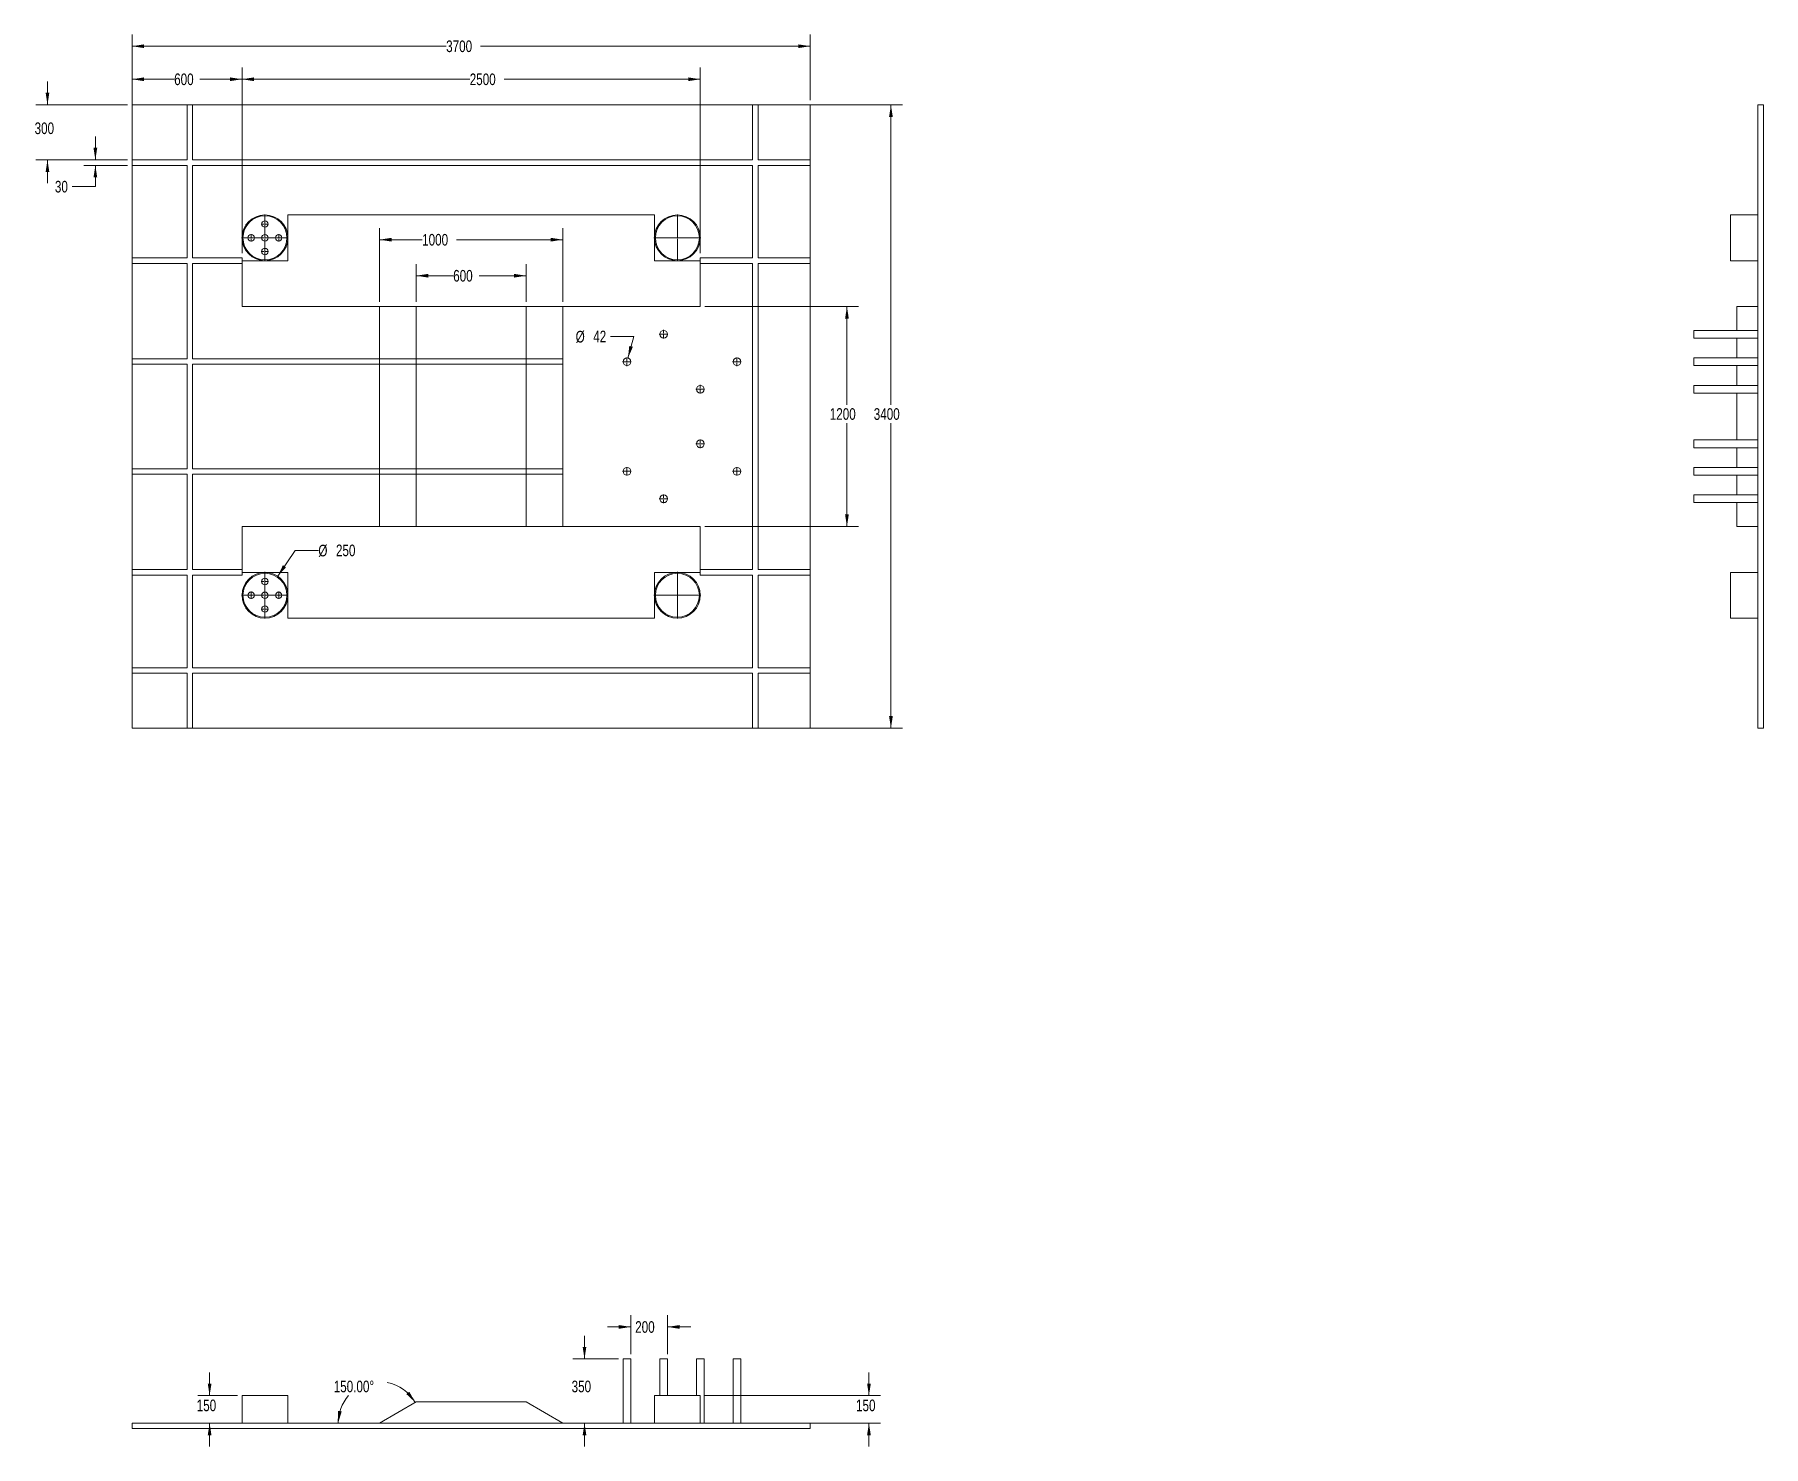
# Model space of a CAD drawing. Header units: millimetres. Extents: x 63 to 535, y 133 to 518.
import ezdxf

# ---------------------------------------------------------------- set-up
doc = ezdxf.new("R2010")
doc.units = ezdxf.units.MM
doc.styles.add('SLDTEXTSTYLE0', font='TXT', dxfattribs={"width": 0.75})
doc.dimstyles.new('SLDDIMSTYLE0', dxfattribs={"dimtxt": 3.175, "dimasz": 3.302, "dimexe": 0, "dimexo": 0.0625, "dimgap": 0.79375, "dimtad": 0, "dimtih": 1, "dimtoh": 1, "dimlfac": 20, "dimrnd": 1e-09, "dimzin": 12, "dimdsep": 46, "dimtxsty": 'SLDTEXTSTYLE0', "dimsah": 1, "dimcen": 0.09, "dimadec": 0, "dimazin": 3, "dimtfac": 1, "dimtofl": 0, "dimtmove": 0, "dimatfit": 3, "dimfxl": 1, "dimfrac": 2, "dimtolj": 1, "dimtzin": 12, "dimarcsym": 0})
doc.dimstyles.new('SLDDIMSTYLE1', dxfattribs={"dimtxt": 3.175, "dimasz": 3.302, "dimexe": 0, "dimexo": 0.0625, "dimgap": 0.79375, "dimtad": 0, "dimtih": 1, "dimtoh": 1, "dimlfac": 20, "dimrnd": 1e-09, "dimzin": 12, "dimdsep": 46, "dimtxsty": 'SLDTEXTSTYLE0', "dimsah": 1, "dimcen": 0, "dimadec": 0, "dimazin": 3, "dimtfac": 1, "dimtofl": 0, "dimtmove": 0, "dimatfit": 3, "dimfxl": 1, "dimfrac": 2, "dimtolj": 1, "dimtzin": 12, "dimarcsym": 0})
doc.dimstyles.new('SLDDIMSTYLE2', dxfattribs={"dimtxt": 3.175, "dimasz": 3.302, "dimexe": 0, "dimexo": 0.0625, "dimgap": 0.79375, "dimtad": 0, "dimtih": 1, "dimtoh": 1, "dimlfac": 20, "dimrnd": 1e-09, "dimzin": 12, "dimdsep": 46, "dimtxsty": 'SLDTEXTSTYLE0', "dimsah": 1, "dimcen": 0.09, "dimadec": 0, "dimazin": 3, "dimtfac": 1, "dimtmove": 0, "dimatfit": 0, "dimfxl": 1, "dimfrac": 2, "dimtolj": 1, "dimtzin": 12, "dimarcsym": 0})
doc.dimstyles.new('SLDDIMSTYLE3', dxfattribs={"dimtxt": 3.175, "dimasz": 3.302, "dimexe": 0, "dimexo": 0.0625, "dimgap": 0.79375, "dimtad": 0, "dimtih": 1, "dimtoh": 1, "dimdec": 4, "dimlfac": 20, "dimzin": 4, "dimdsep": 46, "dimtxsty": 'SLDTEXTSTYLE0', "dimsah": 1, "dimcen": 0.09, "dimazin": 1, "dimtfac": 1, "dimtofl": 0, "dimtmove": 0, "dimatfit": 3, "dimfxl": 1, "dimfrac": 2, "dimtolj": 1, "dimtzin": 12, "dimarcsym": 0})

# ---------------------------------------------------------------- blocks, each defined once
blk = doc.blocks.new('_D')
at = {"color": 7, "linetype": 'Continuous', "lineweight": 0}
for p, q in [((90.08, 500.03), (90.08, 517.94)), ((90.08, 514.76), (175.76, 514.76)), ((275.08, 514.76), (185.14, 514.76)), ((275.08, 500.03), (275.08, 517.94))]:
    blk.add_line(p, q, dxfattribs=at)
for points in [[(90.08, 514.76), (93.38, 514.26), (93.38, 515.27)], [(275.08, 514.76), (271.78, 515.27), (271.78, 514.26)]]:
    blk.add_solid(points, dxfattribs=at)
at = {"color": 7, "linetype": 'Continuous', "lineweight": 0, "insert": (175.76, 516.34), "char_height": 3.175, "attachment_point": 1, "style": 'SLDTEXTSTYLE0'}
blk.add_mtext('3700', dxfattribs=at)
blk = doc.blocks.new('_D_1')
at = {"color": 7, "linetype": 'Continuous', "lineweight": 0}
for p, q in [((262.1, 498.76), (300.25, 498.76)), ((297.08, 498.76), (297.08, 416.99)), ((297.08, 328.76), (297.08, 411.95)), ((262.1, 328.76), (300.25, 328.76))]:
    blk.add_line(p, q, dxfattribs=at)
for points in [[(297.08, 498.76), (296.57, 495.46), (297.59, 495.46)], [(297.08, 328.76), (297.59, 332.07), (296.57, 332.07)]]:
    blk.add_solid(points, dxfattribs=at)
at = {"color": 7, "linetype": 'Continuous', "lineweight": 0, "insert": (292.39, 416.04), "char_height": 3.175, "attachment_point": 1, "style": 'SLDTEXTSTYLE0'}
blk.add_mtext('3400', dxfattribs=at)
blk = doc.blocks.new('_D_2')
at = {"color": 7, "linetype": 'Continuous', "lineweight": 0}
for p, q in [((246.35, 443.76), (288.25, 443.76)), ((285.08, 443.76), (285.08, 416.99)), ((285.08, 383.76), (285.08, 411.95)), ((246.35, 383.76), (288.25, 383.76))]:
    blk.add_line(p, q, dxfattribs=at)
for points in [[(285.08, 443.76), (284.57, 440.46), (285.59, 440.46)], [(285.08, 383.76), (285.59, 387.07), (284.57, 387.07)]]:
    blk.add_solid(points, dxfattribs=at)
at = {"color": 7, "linetype": 'Continuous', "lineweight": 0, "insert": (280.39, 416.04), "char_height": 3.175, "attachment_point": 1, "style": 'SLDTEXTSTYLE0'}
blk.add_mtext('1200', dxfattribs=at)
blk = doc.blocks.new('_D_3')
at = {"color": 7, "linetype": 'Continuous', "lineweight": 0}
for p, q in [((90.08, 458.28), (90.08, 508.93)), ((90.08, 505.75), (101.57, 505.75)), ((120.08, 505.75), (108.61, 505.75)), ((120.08, 458.28), (120.08, 508.93))]:
    blk.add_line(p, q, dxfattribs=at)
for points in [[(90.08, 505.75), (93.38, 505.25), (93.38, 506.26)], [(120.08, 505.75), (116.78, 506.26), (116.78, 505.25)]]:
    blk.add_solid(points, dxfattribs=at)
at = {"color": 7, "linetype": 'Continuous', "lineweight": 0, "insert": (101.57, 507.33), "char_height": 3.175, "attachment_point": 1, "style": 'SLDTEXTSTYLE0'}
blk.add_mtext('600', dxfattribs=at)
blk = doc.blocks.new('_D_4')
at = {"color": 7, "linetype": 'Continuous', "lineweight": 0}
for p, q in [((157.58, 445.03), (157.58, 465.17)), ((207.58, 445.03), (207.58, 465.17)), ((157.58, 462), (169.21, 462)), ((207.58, 462), (178.59, 462))]:
    blk.add_line(p, q, dxfattribs=at)
for points in [[(157.58, 462), (160.88, 461.49), (160.88, 462.5)], [(207.58, 462), (204.28, 462.5), (204.28, 461.49)]]:
    blk.add_solid(points, dxfattribs=at)
at = {"color": 7, "linetype": 'Continuous', "lineweight": 0, "insert": (169.21, 463.57), "char_height": 3.175, "attachment_point": 1, "style": 'SLDTEXTSTYLE0'}
blk.add_mtext('1000', dxfattribs=at)
blk = doc.blocks.new('_D_5')
at = {"color": 7, "linetype": 'Continuous', "lineweight": 0}
for p, q in [((167.58, 445.03), (167.58, 455.34)), ((197.58, 445.03), (197.58, 455.34)), ((167.58, 452.17), (177.68, 452.17)), ((197.58, 452.17), (184.72, 452.17))]:
    blk.add_line(p, q, dxfattribs=at)
for points in [[(167.58, 452.17), (170.88, 451.66), (170.88, 452.67)], [(197.58, 452.17), (194.28, 452.67), (194.28, 451.66)]]:
    blk.add_solid(points, dxfattribs=at)
at = {"color": 7, "linetype": 'Continuous', "lineweight": 0, "insert": (177.68, 453.74), "char_height": 3.175, "attachment_point": 1, "style": 'SLDTEXTSTYLE0'}
blk.add_mtext('600', dxfattribs=at)
blk = doc.blocks.new('_D_6')
at = {"color": 7, "linetype": 'Continuous', "lineweight": 0}
for p, q in [((120.08, 458.28), (120.08, 508.93)), ((120.08, 505.75), (182.19, 505.75)), ((245.08, 505.75), (191.58, 505.75)), ((245.08, 458.28), (245.08, 508.93))]:
    blk.add_line(p, q, dxfattribs=at)
for points in [[(120.08, 505.75), (123.38, 505.25), (123.38, 506.26)], [(245.08, 505.75), (241.78, 506.26), (241.78, 505.25)]]:
    blk.add_solid(points, dxfattribs=at)
at = {"color": 7, "linetype": 'Continuous', "lineweight": 0, "insert": (182.19, 507.33), "char_height": 3.175, "attachment_point": 1, "style": 'SLDTEXTSTYLE0'}
blk.add_mtext('2500', dxfattribs=at)
blk = doc.blocks.new('_D_7')
at = {"color": 7, "linetype": 'Continuous', "lineweight": 0}
for p, q in [((129.82, 370.2), (134.56, 377.25)), ((134.56, 377.25), (140.91, 377.25))]:
    blk.add_line(p, q, dxfattribs=at)
blk.add_solid([(129.82, 370.2), (132.08, 372.65), (131.24, 373.22)], dxfattribs=at)
at = {"color": 7, "linetype": 'Continuous', "lineweight": 0, "char_height": 3.175, "attachment_point": 1, "style": 'SLDTEXTSTYLE0'}
for s, insert in [('%%c', (140.91, 378.79)), ('250', (145.7, 378.84))]:
    blk.add_mtext(s, dxfattribs=dict(at, insert=insert))
blk = doc.blocks.new('_D_8')
at = {"color": 7, "linetype": 'Continuous', "lineweight": 0}
for p, q in [((80.08, 483.76), (80.08, 490.11)), ((88.81, 483.76), (76.9, 483.76)), ((88.81, 482.26), (76.9, 482.26)), ((80.08, 476.48), (80.08, 482.26)), ((73.73, 476.48), (80.08, 476.48))]:
    blk.add_line(p, q, dxfattribs=at)
for points in [[(80.08, 483.76), (80.59, 487.07), (79.57, 487.07)], [(80.08, 482.26), (79.57, 478.96), (80.59, 478.96)]]:
    blk.add_solid(points, dxfattribs=at)
at = {"color": 7, "linetype": 'Continuous', "lineweight": 0, "insert": (69.04, 478.05), "char_height": 3.175, "attachment_point": 1, "style": 'SLDTEXTSTYLE0'}
blk.add_mtext('30', dxfattribs=at)
blk = doc.blocks.new('_D_9')
at = {"color": 7, "linetype": 'Continuous', "lineweight": 0}
for p, q in [((226.92, 435.59), (220.57, 435.59)), ((225.35, 429.72), (226.92, 435.59))]:
    blk.add_line(p, q, dxfattribs=at)
blk.add_solid([(225.35, 429.72), (226.7, 432.78), (225.71, 433.04)], dxfattribs=at)
at = {"color": 7, "linetype": 'Continuous', "lineweight": 0, "char_height": 3.175, "attachment_point": 1, "style": 'SLDTEXTSTYLE0'}
for s, insert in [('%%c', (211.09, 437.13)), ('42', (215.88, 437.17))]:
    blk.add_mtext(s, dxfattribs=dict(at, insert=insert))
blk = doc.blocks.new('_D_10')
at = {"color": 7, "linetype": 'Continuous', "lineweight": 0}
for p, q in [((67.02, 498.76), (67.02, 505.11)), ((88.81, 498.76), (63.84, 498.76)), ((88.81, 483.76), (63.84, 483.76)), ((67.02, 483.76), (67.02, 477.41))]:
    blk.add_line(p, q, dxfattribs=at)
for points in [[(67.02, 498.76), (67.52, 502.07), (66.51, 502.07)], [(67.02, 483.76), (66.51, 480.46), (67.52, 480.46)]]:
    blk.add_solid(points, dxfattribs=at)
at = {"color": 7, "linetype": 'Continuous', "lineweight": 0, "insert": (63.5, 493.98), "char_height": 3.175, "attachment_point": 1, "style": 'SLDTEXTSTYLE0'}
blk.add_mtext('300', dxfattribs=at)
blk = doc.blocks.new('SW_CENTERMARKSYMBOL_0')
at = {"color": 0, "linetype": 'Continuous', "lineweight": 0}
for p, q in [((0, 0.254), (0, 6.377)), ((-0.254, 0), (-6.377, 0)), ((0, 0), (-0.127, 0)), ((0, 0), (0, 0.127)), ((0, 0), (0, -0.127)), ((0, 0), (0.127, 0)), ((0.254, 0), (6.377, 0)), ((0, -0.254), (0, -6.377))]:
    blk.add_line(p, q, dxfattribs=at)
blk = doc.blocks.new('SW_CENTERMARKSYMBOL_1')
at = {"color": 0, "linetype": 'Continuous', "lineweight": 0}
for p, q in [((-0.254, 0), (-1.002, 0)), ((0, 0), (-0.127, 0)), ((0, 0.254), (0, 1.002)), ((0, 0), (0, 0.127)), ((0, 0), (0, -0.127)), ((0, 0), (0.127, 0)), ((0.254, 0), (1.002, 0)), ((0, -0.254), (0, -1.002))]:
    blk.add_line(p, q, dxfattribs=at)
blk = doc.blocks.new('SW_CENTERMARKSYMBOL_2')
at = {"color": 0, "linetype": 'Continuous', "lineweight": 0}
for p, q in [((-0.254, 0), (-1.002, 0)), ((0, 0), (-0.127, 0)), ((0, 0.254), (0, 1.002)), ((0, 0), (0, 0.127)), ((0, 0), (0, -0.127)), ((0, 0), (0.127, 0)), ((0.254, 0), (1.002, 0)), ((0, -0.254), (0, -1.002))]:
    blk.add_line(p, q, dxfattribs=at)
blk = doc.blocks.new('SW_CENTERMARKSYMBOL_3')
at = {"color": 0, "linetype": 'Continuous', "lineweight": 0}
for p, q in [((-0.254, 0), (-1.002, 0)), ((0, 0), (-0.127, 0)), ((0, 0.254), (0, 1.002)), ((0, 0), (0, 0.127)), ((0, 0), (0, -0.127)), ((0, 0), (0.127, 0)), ((0.254, 0), (1.002, 0)), ((0, -0.254), (0, -1.002))]:
    blk.add_line(p, q, dxfattribs=at)
blk = doc.blocks.new('SW_CENTERMARKSYMBOL_4')
at = {"color": 0, "linetype": 'Continuous', "lineweight": 0}
for p, q in [((-0.254, 0), (-1.002, 0)), ((0, 0), (-0.127, 0)), ((0, 0.254), (0, 1.002)), ((0, 0), (0, 0.127)), ((0, 0), (0, -0.127)), ((0, 0), (0.127, 0)), ((0.254, 0), (1.002, 0)), ((0, -0.254), (0, -1.002))]:
    blk.add_line(p, q, dxfattribs=at)
blk = doc.blocks.new('SW_CENTERMARKSYMBOL_5')
at = {"color": 0, "linetype": 'Continuous', "lineweight": 0}
for p, q in [((0, 0.254), (0, 6.377)), ((-0.254, 0), (-6.377, 0)), ((0, 0), (-0.127, 0)), ((0, 0), (0, 0.127)), ((0, 0), (0, -0.127)), ((0, 0), (0.127, 0)), ((0.254, 0), (6.377, 0)), ((0, -0.254), (0, -6.377))]:
    blk.add_line(p, q, dxfattribs=at)
blk = doc.blocks.new('SW_CENTERMARKSYMBOL_6')
at = {"color": 0, "linetype": 'Continuous', "lineweight": 0}
for p, q in [((-0.254, 0), (-1.002, 0)), ((0, 0), (-0.127, 0)), ((0, 0.254), (0, 1.002)), ((0, 0), (0, 0.127)), ((0, 0), (0, -0.127)), ((0, 0), (0.127, 0)), ((0.254, 0), (1.002, 0)), ((0, -0.254), (0, -1.002))]:
    blk.add_line(p, q, dxfattribs=at)
blk = doc.blocks.new('SW_CENTERMARKSYMBOL_7')
at = {"color": 0, "linetype": 'Continuous', "lineweight": 0}
for p, q in [((-0.254, 0), (-1.002, 0)), ((0, 0), (-0.127, 0)), ((0, 0.254), (0, 1.002)), ((0, 0), (0, 0.127)), ((0, 0), (0, -0.127)), ((0, 0), (0.127, 0)), ((0.254, 0), (1.002, 0)), ((0, -0.254), (0, -1.002))]:
    blk.add_line(p, q, dxfattribs=at)
blk = doc.blocks.new('SW_CENTERMARKSYMBOL_8')
at = {"color": 0, "linetype": 'Continuous', "lineweight": 0}
for p, q in [((-0.254, 0), (-1.002, 0)), ((0, 0), (-0.127, 0)), ((0, 0.254), (0, 1.002)), ((0, 0), (0, 0.127)), ((0, 0), (0, -0.127)), ((0, 0), (0.127, 0)), ((0.254, 0), (1.002, 0)), ((0, -0.254), (0, -1.002))]:
    blk.add_line(p, q, dxfattribs=at)
blk = doc.blocks.new('SW_CENTERMARKSYMBOL_9')
at = {"color": 0, "linetype": 'Continuous', "lineweight": 0}
for p, q in [((-0.254, 0), (-1.002, 0)), ((0, 0), (-0.127, 0)), ((0, 0.254), (0, 1.002)), ((0, 0), (0, 0.127)), ((0, 0), (0, -0.127)), ((0, 0), (0.127, 0)), ((0.254, 0), (1.002, 0)), ((0, -0.254), (0, -1.002))]:
    blk.add_line(p, q, dxfattribs=at)
blk = doc.blocks.new('SW_CENTERMARKSYMBOL_10')
at = {"color": 0, "linetype": 'Continuous', "lineweight": 0}
for p, q in [((0, 0.254), (0, 6.377)), ((-0.254, 0), (-6.377, 0)), ((0, 0), (-0.127, 0)), ((0, 0), (0, 0.127)), ((0, 0), (0, -0.127)), ((0, 0), (0.127, 0)), ((0.254, 0), (6.377, 0)), ((0, -0.254), (0, -6.377))]:
    blk.add_line(p, q, dxfattribs=at)
blk = doc.blocks.new('SW_CENTERMARKSYMBOL_11')
at = {"color": 0, "linetype": 'Continuous', "lineweight": 0}
for p, q in [((0, 0.254), (0, 6.377)), ((-0.254, 0), (-6.377, 0)), ((0, 0), (-0.127, 0)), ((0, 0), (0, 0.127)), ((0, 0), (0, -0.127)), ((0, 0), (0.127, 0)), ((0.254, 0), (6.377, 0)), ((0, -0.254), (0, -6.377))]:
    blk.add_line(p, q, dxfattribs=at)
blk = doc.blocks.new('SW_CENTERMARKSYMBOL_12')
at = {"color": 0, "linetype": 'Continuous', "lineweight": 0}
for p, q in [((-0.254, 0), (-1.177, 0)), ((0, 0), (-0.127, 0)), ((0, 0.254), (0, 1.177)), ((0, 0), (0, 0.127)), ((0, 0), (0, -0.127)), ((0, 0), (0.127, 0)), ((0.254, 0), (1.177, 0)), ((0, -0.254), (0, -1.177))]:
    blk.add_line(p, q, dxfattribs=at)
blk = doc.blocks.new('SW_CENTERMARKSYMBOL_13')
at = {"color": 0, "linetype": 'Continuous', "lineweight": 0}
for p, q in [((-0.254, 0), (-1.177, 0)), ((0, 0), (-0.127, 0)), ((0, 0.254), (0, 1.177)), ((0, 0), (0, 0.127)), ((0, 0), (0, -0.127)), ((0, 0), (0.127, 0)), ((0.254, 0), (1.177, 0)), ((0, -0.254), (0, -1.177))]:
    blk.add_line(p, q, dxfattribs=at)
blk = doc.blocks.new('SW_CENTERMARKSYMBOL_14')
at = {"color": 0, "linetype": 'Continuous', "lineweight": 0}
for p, q in [((-0.254, 0), (-1.177, 0)), ((0, 0), (-0.127, 0)), ((0, 0.254), (0, 1.177)), ((0, 0), (0, 0.127)), ((0, 0), (0, -0.127)), ((0, 0), (0.127, 0)), ((0.254, 0), (1.177, 0)), ((0, -0.254), (0, -1.177))]:
    blk.add_line(p, q, dxfattribs=at)
blk = doc.blocks.new('SW_CENTERMARKSYMBOL_15')
at = {"color": 0, "linetype": 'Continuous', "lineweight": 0}
for p, q in [((-0.254, 0), (-1.177, 0)), ((0, 0), (-0.127, 0)), ((0, 0.254), (0, 1.177)), ((0, 0), (0, 0.127)), ((0, 0), (0, -0.127)), ((0, 0), (0.127, 0)), ((0.254, 0), (1.177, 0)), ((0, -0.254), (0, -1.177))]:
    blk.add_line(p, q, dxfattribs=at)
blk = doc.blocks.new('SW_CENTERMARKSYMBOL_16')
at = {"color": 0, "linetype": 'Continuous', "lineweight": 0}
for p, q in [((-0.254, 0), (-1.177, 0)), ((0, 0), (-0.127, 0)), ((0, 0.254), (0, 1.177)), ((0, 0), (0, 0.127)), ((0, 0), (0, -0.127)), ((0, 0), (0.127, 0)), ((0.254, 0), (1.177, 0)), ((0, -0.254), (0, -1.177))]:
    blk.add_line(p, q, dxfattribs=at)
blk = doc.blocks.new('SW_CENTERMARKSYMBOL_17')
at = {"color": 0, "linetype": 'Continuous', "lineweight": 0}
for p, q in [((-0.254, 0), (-1.177, 0)), ((0, 0), (-0.127, 0)), ((0, 0.254), (0, 1.177)), ((0, 0), (0, 0.127)), ((0, 0), (0, -0.127)), ((0, 0), (0.127, 0)), ((0.254, 0), (1.177, 0)), ((0, -0.254), (0, -1.177))]:
    blk.add_line(p, q, dxfattribs=at)
blk = doc.blocks.new('SW_CENTERMARKSYMBOL_18')
at = {"color": 0, "linetype": 'Continuous', "lineweight": 0}
for p, q in [((-0.254, 0), (-1.177, 0)), ((0, 0), (-0.127, 0)), ((0, 0.254), (0, 1.177)), ((0, 0), (0, 0.127)), ((0, 0), (0, -0.127)), ((0, 0), (0.127, 0)), ((0.254, 0), (1.177, 0)), ((0, -0.254), (0, -1.177))]:
    blk.add_line(p, q, dxfattribs=at)
blk = doc.blocks.new('SW_CENTERMARKSYMBOL_19')
at = {"color": 0, "linetype": 'Continuous', "lineweight": 0}
for p, q in [((-0.254, 0), (-1.177, 0)), ((0, 0), (-0.127, 0)), ((0, 0.254), (0, 1.177)), ((0, 0), (0, 0.127)), ((0, 0), (0, -0.127)), ((0, 0), (0.127, 0)), ((0.254, 0), (1.177, 0)), ((0, -0.254), (0, -1.177))]:
    blk.add_line(p, q, dxfattribs=at)
blk = doc.blocks.new('_D_11')
at = {"color": 7, "linetype": 'Continuous', "lineweight": 0}
for p, q in [((111.24, 146.72), (111.24, 153.07)), ((118.81, 146.72), (108.07, 146.72)), ((111.24, 139.22), (111.24, 132.87))]:
    blk.add_line(p, q, dxfattribs=at)
for points in [[(111.24, 146.72), (111.75, 150.02), (110.73, 150.02)], [(111.24, 139.22), (110.73, 135.92), (111.75, 135.92)]]:
    blk.add_solid(points, dxfattribs=at)
at = {"color": 7, "linetype": 'Continuous', "lineweight": 0, "insert": (107.72, 145.64), "char_height": 3.175, "attachment_point": 1, "style": 'SLDTEXTSTYLE0'}
blk.add_mtext('150', dxfattribs=at)
blk = doc.blocks.new('_D_12')
at = {"color": 7, "linetype": 'Continuous', "lineweight": 0}
for p, q in [((213.5, 156.72), (213.5, 163.07)), ((222.76, 156.72), (210.32, 156.72)), ((213.5, 139.22), (213.5, 132.87))]:
    blk.add_line(p, q, dxfattribs=at)
for points in [[(213.5, 156.72), (214, 160.02), (212.99, 160.02)], [(213.5, 139.22), (212.99, 135.92), (214, 135.92)]]:
    blk.add_solid(points, dxfattribs=at)
at = {"color": 7, "linetype": 'Continuous', "lineweight": 0, "insert": (209.98, 150.81), "char_height": 3.175, "attachment_point": 1, "style": 'SLDTEXTSTYLE0'}
blk.add_mtext('350', dxfattribs=at)
blk = doc.blocks.new('_D_13')
at = {"color": 7, "linetype": 'Continuous', "lineweight": 0}
for p, q in [((291.08, 146.72), (291.08, 153.07)), ((246.35, 146.72), (294.25, 146.72)), ((260.6, 139.22), (294.25, 139.22)), ((291.08, 139.22), (291.08, 132.87))]:
    blk.add_line(p, q, dxfattribs=at)
for points in [[(291.08, 146.72), (291.59, 150.02), (290.57, 150.02)], [(291.08, 139.22), (290.57, 135.92), (291.59, 135.92)]]:
    blk.add_solid(points, dxfattribs=at)
at = {"color": 7, "linetype": 'Continuous', "lineweight": 0, "insert": (287.56, 145.64), "char_height": 3.175, "attachment_point": 1, "style": 'SLDTEXTSTYLE0'}
blk.add_mtext('150', dxfattribs=at)
blk = doc.blocks.new('_D_14')
at = {"color": 7, "linetype": 'Continuous', "lineweight": 0}
for p, q in [((226.13, 165.46), (219.78, 165.46)), ((226.13, 157.99), (226.13, 168.63)), ((236.13, 157.99), (236.13, 168.63)), ((236.13, 165.46), (242.48, 165.46))]:
    blk.add_line(p, q, dxfattribs=at)
for points in [[(226.13, 165.46), (222.83, 165.97), (222.83, 164.95)], [(236.13, 165.46), (239.43, 164.95), (239.43, 165.97)]]:
    blk.add_solid(points, dxfattribs=at)
at = {"color": 7, "linetype": 'Continuous', "lineweight": 0, "insert": (227.32, 167.03), "char_height": 3.175, "attachment_point": 1, "style": 'SLDTEXTSTYLE0'}
blk.add_mtext('200', dxfattribs=at)
blk = doc.blocks.new('_D_15')
at = {"color": 7, "linetype": 'Continuous', "lineweight": 0}
for start, end in [(138.3632, 180), (30, 79.2306)]:
    blk.add_arc((157.58, 139.22), 11.28, start, end, dxfattribs=at)
for points in [[(167.35, 144.86), (165.71, 147.77), (164.91, 147.14)], [(146.3, 139.22), (147.27, 142.42), (146.26, 142.56)]]:
    blk.add_solid(points, dxfattribs=at)
at = {"color": 7, "linetype": 'Continuous', "lineweight": 0, "insert": (145.09, 150.81), "char_height": 3.175, "attachment_point": 1, "style": 'SLDTEXTSTYLE0'}
blk.add_mtext('150.00°', dxfattribs=at)

msp = doc.modelspace()

# ---------------------------------------------------------------- linework, layer by layer
at = {"color": 7, "linetype": 'Continuous', "lineweight": 15}
for p, q in [((90.0779425, 498.7638603), (90.0779425, 483.7638603)), ((105.0779425, 498.7638603), (90.0779425, 498.7638603)), ((105.0779425, 498.7638603), (105.0779425, 483.7638603)), ((105.0779425, 498.7638603), (106.5779425, 498.7638603)), ((106.5779425, 498.7638603), (106.5779425, 483.7638603)), ((106.5779425, 498.7638603), (259.3279425, 498.7638603)), ((259.3279425, 498.7638603), (260.8279425, 498.7638603)), ((259.3279425, 498.7638603), (259.3279425, 483.7638603)), ((260.8279425, 498.7638603), (260.8279425, 483.7638603)), ((260.8279425, 498.7638603), (275.0779425, 498.7638603)), ((275.0779425, 498.7638603), (275.0779425, 483.7638603)), ((533.551192, 498.7638603), (533.561192, 498.7638603)), ((533.551192, 498.7638603), (533.551192, 483.7638603)), ((533.561192, 498.7638603), (533.561192, 483.7638603)), ((533.561192, 498.7638603), (535.061192, 498.7638603)), ((535.061192, 498.7638603), (535.061192, 328.7638603)), ((90.0779425, 482.2638603), (90.0779425, 483.7638603)), ((90.0779425, 483.7638603), (105.0779425, 483.7638603)), ((90.0779425, 482.2638603), (105.0779425, 482.2638603)), ((90.0779425, 482.2638603), (90.0779425, 457.0138603)), ((105.0779425, 482.2638603), (105.0779425, 457.0138603)), ((106.5779425, 483.7638603), (259.3279425, 483.7638603)), ((106.5779425, 482.2638603), (259.3279425, 482.2638603)), ((106.5779425, 482.2638603), (106.5779425, 457.0138603)), ((259.3279425, 482.2638603), (259.3279425, 457.0138603)), ((260.8279425, 483.7638603), (275.0779425, 483.7638603)), ((260.8279425, 482.2638603), (275.0779425, 482.2638603)), ((260.8279425, 482.2638603), (260.8279425, 457.0138603)), ((275.0779425, 483.7638603), (275.0779425, 482.2638603)), ((275.0779425, 482.2638603), (275.0779425, 457.0138603)), ((533.551192, 483.7638603), (533.561192, 483.7638603)), ((533.551192, 483.7638603), (533.551192, 482.2638603)), ((533.551192, 482.2638603), (533.561192, 482.2638603)), ((533.551192, 482.2638603), (533.551192, 457.0138603)), ((533.561192, 482.2638603), (533.561192, 457.0138603)), ((132.5779425, 468.7638603), (232.5779425, 468.7638603)), ((132.5779425, 468.7638603), (132.5779425, 462.5138603)), ((232.5779425, 468.7638603), (232.5779425, 462.5138603)), ((533.551192, 468.7638603), (526.061192, 468.7638603)), ((526.061192, 468.7638603), (526.061192, 456.2638603)), ((132.5779425, 462.5138603), (132.5779425, 456.2638603)), ((232.5779425, 462.5138603), (232.5779425, 456.2638603)), ((90.0779425, 455.5138603), (90.0779425, 457.0138603)), ((105.0779425, 457.0138603), (90.0779425, 457.0138603)), ((105.0779425, 455.5138603), (90.0779425, 455.5138603)), ((90.0779425, 455.5138603), (90.0779425, 429.5138603)), ((105.0779425, 455.5138603), (105.0779425, 429.5138603)), ((120.0779425, 457.0138603), (106.5779425, 457.0138603)), ((120.0779425, 455.5138603), (106.5779425, 455.5138603)), ((106.5779425, 455.5138603), (106.5779425, 429.5138603)), ((120.0779425, 457.0138603), (120.0779425, 455.5138603)), ((120.0779425, 456.2638603), (126.3279425, 456.2638603)), ((120.0779425, 455.5138603), (120.0779425, 443.7638603)), ((126.3279425, 456.2638603), (132.5779425, 456.2638603)), ((238.8279425, 456.2638603), (232.5779425, 456.2638603)), ((245.0779425, 456.2638603), (238.8279425, 456.2638603)), ((245.0779425, 457.0138603), (259.3279425, 457.0138603)), ((245.0779425, 455.5138603), (245.0779425, 457.0138603)), ((245.0779425, 455.5138603), (259.3279425, 455.5138603)), ((245.0779425, 455.5138603), (245.0779425, 443.7638603)), ((259.3279425, 455.5138603), (259.3279425, 372.0138603)), ((260.8279425, 457.0138603), (275.0779425, 457.0138603)), ((260.8279425, 455.5138603), (275.0779425, 455.5138603)), ((260.8279425, 455.5138603), (260.8279425, 372.0138603)), ((275.0779425, 457.0138603), (275.0779425, 455.5138603)), ((275.0779425, 455.5138603), (275.0779425, 372.0138603)), ((526.061192, 456.2638603), (533.551192, 456.2638603)), ((533.551192, 457.0138603), (533.561192, 457.0138603)), ((533.551192, 457.0138603), (533.551192, 455.5138603)), ((533.551192, 455.5138603), (533.561192, 455.5138603)), ((533.551192, 455.5138603), (533.551192, 372.0138603)), ((533.561192, 455.5138603), (533.561192, 372.0138603)), ((120.0779425, 443.7638603), (157.5779425, 443.7638603)), ((157.5779425, 429.5138603), (157.5779425, 443.7638603)), ((167.5779425, 443.7638603), (157.5779425, 443.7638603)), ((167.5779425, 429.5138603), (167.5779425, 443.7638603)), ((197.5779425, 443.7638603), (167.5779425, 443.7638603)), ((207.5779425, 443.7638603), (197.5779425, 443.7638603)), ((197.5779425, 429.5138603), (197.5779425, 443.7638603)), ((207.5779425, 429.5138603), (207.5779425, 443.7638603)), ((207.5779425, 443.7638603), (245.0779425, 443.7638603)), ((527.7876893, 437.2557082), (527.7876893, 443.7638603)), ((533.551192, 443.7638603), (527.7876893, 443.7638603)), ((533.551192, 437.2557082), (516.061192, 437.2557082)), ((516.061192, 437.2557082), (516.061192, 435.1557082)), ((516.061192, 435.1557082), (533.551192, 435.1557082)), ((527.7876893, 429.7557082), (527.7876893, 435.1557082)), ((90.0779425, 428.0138603), (90.0779425, 429.5138603)), ((90.0779425, 429.5138603), (105.0779425, 429.5138603)), ((106.5779425, 429.5138603), (157.585263, 429.5138603)), ((157.585263, 429.5138603), (157.585263, 428.0138603)), ((157.585263, 429.5138603), (167.5754425, 429.5138603)), ((167.5754425, 429.5138603), (167.5754425, 428.0138603)), ((167.5754425, 429.5138603), (167.5779425, 429.5138603)), ((167.5779425, 428.0138603), (167.5779425, 429.5138603)), ((167.5779425, 429.5138603), (197.5779425, 429.5138603)), ((197.5779425, 429.5138603), (197.5779425, 428.0138603)), ((197.5804425, 429.5138603), (197.5779425, 429.5138603)), ((197.5804425, 429.5138603), (197.5804425, 428.0138603)), ((207.570622, 429.5138603), (197.5804425, 429.5138603)), ((207.570622, 428.0138603), (207.570622, 429.5138603)), ((207.570622, 429.5138603), (207.5779425, 429.5138603)), ((207.5779425, 429.5138603), (207.5779425, 428.0138603)), ((533.551192, 429.7557082), (516.061192, 429.7557082)), ((516.061192, 429.7557082), (516.061192, 427.6557082)), ((90.0779425, 428.0138603), (105.0779425, 428.0138603)), ((90.0779425, 428.0138603), (90.0779425, 399.5138603)), ((105.0779425, 428.0138603), (105.0779425, 399.5138603)), ((106.5779425, 428.0138603), (106.5779425, 399.5138603)), ((106.5779425, 428.0138603), (157.585263, 428.0138603)), ((157.5779425, 399.5138603), (157.5779425, 428.0138603)), ((157.585263, 428.0138603), (167.5754425, 428.0138603)), ((167.5754425, 428.0138603), (167.5779425, 428.0138603)), ((167.5779425, 428.0138603), (197.5779425, 428.0138603)), ((167.5779425, 399.5138603), (167.5779425, 428.0138603)), ((197.5804425, 428.0138603), (197.5779425, 428.0138603)), ((197.5779425, 399.5138603), (197.5779425, 428.0138603)), ((207.570622, 428.0138603), (197.5804425, 428.0138603)), ((207.570622, 428.0138603), (207.5779425, 428.0138603)), ((207.5779425, 399.5138603), (207.5779425, 428.0138603)), ((516.061192, 427.6557082), (533.551192, 427.6557082)), ((527.7876893, 422.2557082), (527.7876893, 427.6557082)), ((533.551192, 422.2557082), (516.061192, 422.2557082)), ((516.061192, 422.2557082), (516.061192, 420.1557082)), ((516.061192, 420.1557082), (533.551192, 420.1557082)), ((527.7876893, 407.3720125), (527.7876893, 420.1557082)), ((533.551192, 407.3720125), (516.061192, 407.3720125)), ((516.061192, 405.2720125), (516.061192, 407.3720125)), ((516.061192, 405.2720125), (533.551192, 405.2720125)), ((527.7876893, 399.8720125), (527.7876893, 405.2720125)), ((90.0779425, 398.0138603), (90.0779425, 399.5138603)), ((90.0779425, 399.5138603), (105.0779425, 399.5138603)), ((90.0779425, 398.0138603), (105.0779425, 398.0138603)), ((90.0779425, 398.0138603), (90.0779425, 372.0138603)), ((105.0779425, 398.0138603), (105.0779425, 372.0138603)), ((106.5779425, 399.5138603), (157.585263, 399.5138603)), ((106.5779425, 398.0138603), (106.5779425, 372.0138603)), ((106.5779425, 398.0138603), (157.585263, 398.0138603)), ((157.5779425, 383.7638603), (157.5779425, 398.0138603)), ((157.585263, 399.5138603), (157.585263, 398.0138603)), ((157.585263, 399.5138603), (167.5754425, 399.5138603)), ((157.585263, 398.0138603), (167.5754425, 398.0138603)), ((167.5754425, 399.5138603), (167.5754425, 398.0138603)), ((167.5754425, 399.5138603), (167.5779425, 399.5138603)), ((167.5754425, 398.0138603), (167.5779425, 398.0138603)), ((167.5779425, 398.0138603), (167.5779425, 399.5138603)), ((167.5779425, 399.5138603), (197.5779425, 399.5138603)), ((167.5779425, 398.0138603), (197.5779425, 398.0138603)), ((167.5779425, 383.7638603), (167.5779425, 398.0138603)), ((197.5779425, 399.5138603), (197.5779425, 398.0138603)), ((197.5804425, 399.5138603), (197.5779425, 399.5138603)), ((197.5804425, 398.0138603), (197.5779425, 398.0138603)), ((197.5779425, 383.7638603), (197.5779425, 398.0138603)), ((197.5804425, 399.5138603), (197.5804425, 398.0138603)), ((207.570622, 399.5138603), (197.5804425, 399.5138603)), ((207.570622, 398.0138603), (197.5804425, 398.0138603)), ((207.570622, 398.0138603), (207.570622, 399.5138603)), ((207.570622, 399.5138603), (207.5779425, 399.5138603)), ((207.570622, 398.0138603), (207.5779425, 398.0138603)), ((207.5779425, 399.5138603), (207.5779425, 398.0138603)), ((207.5779425, 383.7638603), (207.5779425, 398.0138603)), ((533.551192, 399.8720125), (516.061192, 399.8720125)), ((516.061192, 397.7720125), (516.061192, 399.8720125)), ((516.061192, 397.7720125), (533.551192, 397.7720125)), ((527.7876893, 392.3720125), (527.7876893, 397.7720125)), ((533.551192, 392.3720125), (516.061192, 392.3720125)), ((516.061192, 390.2720125), (516.061192, 392.3720125)), ((516.061192, 390.2720125), (533.551192, 390.2720125)), ((527.7876893, 383.7638603), (527.7876893, 390.2720125)), ((120.0779425, 372.0138603), (120.0779425, 383.7638603)), ((120.0779425, 383.7638603), (157.5779425, 383.7638603)), ((167.5779425, 383.7638603), (157.5779425, 383.7638603)), ((197.5779425, 383.7638603), (167.5779425, 383.7638603)), ((207.5779425, 383.7638603), (197.5779425, 383.7638603)), ((207.5779425, 383.7638603), (245.0779425, 383.7638603)), ((245.0779425, 372.0138603), (245.0779425, 383.7638603)), ((533.551192, 383.7638603), (527.7876893, 383.7638603)), ((90.0779425, 370.5138603), (90.0779425, 372.0138603)), ((105.0779425, 372.0138603), (90.0779425, 372.0138603)), ((105.0779425, 370.5138603), (90.0779425, 370.5138603)), ((90.0779425, 370.5138603), (90.0779425, 345.2638603)), ((105.0779425, 370.5138603), (105.0779425, 345.2638603)), ((120.0779425, 372.0138603), (106.5779425, 372.0138603)), ((120.0779425, 370.5138603), (106.5779425, 370.5138603)), ((106.5779425, 370.5138603), (106.5779425, 345.2638603)), ((120.0779425, 372.0138603), (120.0779425, 370.5138603)), ((120.0779425, 371.2638603), (126.3279425, 371.2638603)), ((126.3279425, 371.2638603), (132.5779425, 371.2638603)), ((132.5779425, 365.0138603), (132.5779425, 371.2638603)), ((238.8279425, 371.2638603), (232.5779425, 371.2638603)), ((232.5779425, 365.0138603), (232.5779425, 371.2638603)), ((245.0779425, 371.2638603), (238.8279425, 371.2638603)), ((245.0779425, 370.5138603), (245.0779425, 372.0138603)), ((245.0779425, 372.0138603), (259.3279425, 372.0138603)), ((245.0779425, 370.5138603), (259.3279425, 370.5138603)), ((259.3279425, 370.5138603), (259.3279425, 345.2638603)), ((260.8279425, 372.0138603), (275.0779425, 372.0138603)), ((260.8279425, 370.5138603), (275.0779425, 370.5138603)), ((260.8279425, 370.5138603), (260.8279425, 345.2638603)), ((275.0779425, 372.0138603), (275.0779425, 370.5138603)), ((275.0779425, 370.5138603), (275.0779425, 345.2638603)), ((533.551192, 371.2638603), (526.061192, 371.2638603)), ((526.061192, 358.7638603), (526.061192, 371.2638603)), ((533.551192, 372.0138603), (533.551192, 370.5138603)), ((533.551192, 372.0138603), (533.561192, 372.0138603)), ((533.551192, 370.5138603), (533.561192, 370.5138603)), ((533.551192, 370.5138603), (533.551192, 345.2638603)), ((533.561192, 370.5138603), (533.561192, 345.2638603)), ((132.5779425, 358.7638603), (132.5779425, 365.0138603)), ((232.5779425, 358.7638603), (232.5779425, 365.0138603)), ((132.5779425, 358.7638603), (232.5779425, 358.7638603)), ((526.061192, 358.7638603), (533.551192, 358.7638603)), ((90.0779425, 343.7638603), (90.0779425, 345.2638603)), ((90.0779425, 345.2638603), (105.0779425, 345.2638603)), ((106.5779425, 345.2638603), (259.3279425, 345.2638603)), ((260.8279425, 345.2638603), (275.0779425, 345.2638603)), ((275.0779425, 345.2638603), (275.0779425, 343.7638603)), ((533.551192, 345.2638603), (533.561192, 345.2638603)), ((533.551192, 345.2638603), (533.551192, 343.7638603)), ((90.0779425, 343.7638603), (105.0779425, 343.7638603)), ((90.0779425, 343.7638603), (90.0779425, 328.7638603)), ((105.0779425, 343.7638603), (105.0779425, 328.7638603)), ((106.5779425, 343.7638603), (259.3279425, 343.7638603)), ((106.5779425, 343.7638603), (106.5779425, 328.7638603)), ((259.3279425, 343.7638603), (259.3279425, 328.7638603)), ((260.8279425, 343.7638603), (275.0779425, 343.7638603)), ((260.8279425, 343.7638603), (260.8279425, 328.7638603)), ((275.0779425, 343.7638603), (275.0779425, 328.7638603)), ((533.551192, 343.7638603), (533.561192, 343.7638603)), ((533.551192, 343.7638603), (533.551192, 328.7638603)), ((533.561192, 343.7638603), (533.561192, 328.7638603)), ((90.0779425, 328.7638603), (105.0779425, 328.7638603)), ((106.5779425, 328.7638603), (105.0779425, 328.7638603)), ((106.5779425, 328.7638603), (259.3279425, 328.7638603)), ((260.8279425, 328.7638603), (259.3279425, 328.7638603)), ((260.8279425, 328.7638603), (275.0779425, 328.7638603)), ((533.551192, 328.7638603), (533.561192, 328.7638603)), ((533.561192, 328.7638603), (535.061192, 328.7638603)), ((224.0279425, 156.7193486), (224.0279425, 139.2293486)), ((224.0279425, 156.7193486), (225.0779425, 156.7193486)), ((225.0779425, 156.7193486), (226.1279425, 156.7193486)), ((226.1279425, 139.2293486), (226.1279425, 156.7193486)), ((234.0279425, 156.7193486), (234.0279425, 146.7193486)), ((234.0279425, 156.7193486), (235.0779425, 156.7193486)), ((235.0779425, 156.7193486), (236.1279425, 156.7193486)), ((236.1279425, 146.7193486), (236.1279425, 156.7193486)), ((244.0279425, 156.7193486), (244.0279425, 146.7193486)), ((244.0279425, 156.7193486), (245.0779425, 156.7193486)), ((245.0779425, 156.7193486), (246.1279425, 156.7193486)), ((246.1279425, 139.2293486), (246.1279425, 156.7193486)), ((254.0279425, 156.7193486), (254.0279425, 139.2293486)), ((254.0279425, 156.7193486), (255.0779425, 156.7193486)), ((255.0779425, 156.7193486), (256.1279425, 156.7193486)), ((256.1279425, 139.2293486), (256.1279425, 156.7193486)), ((120.0779425, 146.7193486), (120.0779425, 139.2293486)), ((132.5779425, 146.7193486), (120.0779425, 146.7193486)), ((132.5779425, 139.2293486), (132.5779425, 146.7193486)), ((232.5779425, 146.7193486), (232.5779425, 139.2293486)), ((232.5779425, 146.7193486), (245.0779425, 146.7193486)), ((245.0779425, 139.2293486), (245.0779425, 146.7193486)), ((157.585263, 139.2293486), (167.5754425, 144.9971814)), ((167.5779425, 144.9928513), (157.595263, 139.2293486)), ((167.5754425, 144.9971814), (167.5779425, 144.9928513)), ((167.5779425, 144.9978513), (197.5779425, 144.9978513)), ((167.5779425, 144.9978513), (167.5779425, 144.9928513)), ((197.5779425, 144.9928513), (167.5779425, 144.9928513)), ((197.5779425, 144.9978513), (197.5779425, 144.9928513)), ((197.5804425, 144.9971814), (197.5779425, 144.9928513)), ((207.560622, 139.2293486), (197.5779425, 144.9928513)), ((207.570622, 139.2293486), (197.5804425, 144.9971814)), ((90.0779425, 139.2293486), (90.0779425, 139.2243486)), ((90.0779425, 139.2293486), (105.0779425, 139.2293486)), ((90.0779425, 139.2243486), (90.0779425, 137.7193486)), ((90.0779425, 139.2243486), (105.0779425, 139.2243486)), ((90.0779425, 137.7193486), (275.0779425, 137.7193486)), ((105.0779425, 139.2293486), (105.0779425, 139.2243486)), ((106.5779425, 139.2293486), (105.0779425, 139.2293486)), ((106.5779425, 139.2293486), (106.5779425, 139.2193486)), ((106.5779425, 139.2293486), (259.3279425, 139.2293486)), ((106.5779425, 139.2193486), (259.3279425, 139.2193486)), ((259.3279425, 139.2293486), (259.3279425, 139.2193486)), ((260.8279425, 139.2293486), (259.3279425, 139.2293486)), ((260.8279425, 139.2293486), (260.8279425, 139.2193486)), ((260.8279425, 139.2293486), (275.0779425, 139.2293486)), ((260.8279425, 139.2193486), (275.0779425, 139.2193486)), ((275.0779425, 139.2293486), (275.0779425, 139.2193486)), ((275.0779425, 139.2193486), (275.0779425, 137.7193486))]:
    msp.add_line(p, q, dxfattribs=at)
for centre, radius in [((126.3279425, 462.5138603), 6.25), ((126.3279425, 462.5138603), 6), ((126.3279425, 466.2638603), 0.875), ((238.8279425, 462.5138603), 6.25), ((238.8279425, 462.5138603), 6), ((122.5779425, 462.5138603), 0.875), ((126.3279425, 462.5138603), 0.875), ((130.0779425, 462.5138603), 0.875), ((126.3279425, 458.7638603), 0.875), ((235.0779425, 436.2057082), 1.05), ((225.0779425, 428.7057082), 1.05), ((255.0779425, 428.7057082), 1.05), ((245.0779425, 421.2057082), 1.05), ((245.0779425, 406.3220125), 1.05), ((225.0779425, 398.8220125), 1.05), ((255.0779425, 398.8220125), 1.05), ((235.0779425, 391.3220125), 1.05), ((126.3279425, 365.0138603), 6.25), ((126.3279425, 365.0138603), 6), ((126.3279425, 368.7638603), 0.875), ((238.8279425, 365.0138603), 6.25), ((238.8279425, 365.0138603), 6), ((122.5779425, 365.0138603), 0.875), ((126.3279425, 365.0138603), 0.875), ((130.0779425, 365.0138603), 0.875), ((126.3279425, 361.2638603), 0.875)]:
    msp.add_circle(centre, radius, dxfattribs=at)

# ---------------------------------------------------------------- block references
at = {"color": 7, "linetype": 'Continuous', "lineweight": 0}
for name, p in [('SW_CENTERMARKSYMBOL_0', (126.3279425, 462.5138603)), ('SW_CENTERMARKSYMBOL_4', (126.3279425, 466.2638603)), ('SW_CENTERMARKSYMBOL_11', (238.8279425, 462.5138603)), ('SW_CENTERMARKSYMBOL_3', (122.5779425, 462.5138603)), ('SW_CENTERMARKSYMBOL_1', (130.0779425, 462.5138603)), ('SW_CENTERMARKSYMBOL_2', (126.3279425, 458.7638603)), ('SW_CENTERMARKSYMBOL_19', (235.0779425, 436.2057082)), ('SW_CENTERMARKSYMBOL_16', (225.0779425, 428.7057082)), ('SW_CENTERMARKSYMBOL_17', (255.0779425, 428.7057082)), ('SW_CENTERMARKSYMBOL_18', (245.0779425, 421.2057082)), ('SW_CENTERMARKSYMBOL_15', (245.0779425, 406.3220125)), ('SW_CENTERMARKSYMBOL_12', (225.0779425, 398.8220125)), ('SW_CENTERMARKSYMBOL_14', (255.0779425, 398.8220125)), ('SW_CENTERMARKSYMBOL_13', (235.0779425, 391.3220125)), ('SW_CENTERMARKSYMBOL_5', (126.3279425, 365.0138603)), ('SW_CENTERMARKSYMBOL_7', (126.3279425, 368.7638603)), ('SW_CENTERMARKSYMBOL_10', (238.8279425, 365.0138603)), ('SW_CENTERMARKSYMBOL_8', (122.5779425, 365.0138603)), ('SW_CENTERMARKSYMBOL_6', (130.0779425, 365.0138603)), ('SW_CENTERMARKSYMBOL_9', (126.3279425, 361.2638603))]:
    msp.add_blockref(name, p, dxfattribs=at)

# ---------------------------------------------------------------- dimensions: what is measured, and where the dimension line sits
for base, p1, p2, dimstyle, picture, middle in [((275.0779425, 514.7638603), (90.0779425, 498.7638603), (275.0779425, 498.7638603), 'SLDDIMSTYLE0', '_D', (180.4510161, 514.7638603)), ((90.0779425, 505.7542278), (120.0779425, 457.0138603), (90.0779425, 457.0138603), 'SLDDIMSTYLE0', '_D_3', (105.0934601, 505.7542278)), ((245.0779425, 505.7542278), (120.0779425, 457.0138603), (245.0779425, 457.0138603), 'SLDDIMSTYLE0', '_D_6', (186.8845249, 505.7542278)), ((157.5779425, 461.9951346), (207.5779425, 443.7638603), (157.5779425, 443.7638603), 'SLDDIMSTYLE0', '_D_4', (173.9030488, 461.9951346)), ((167.5779425, 452.1651933), (197.5779425, 443.7638603), (167.5779425, 443.7638603), 'SLDDIMSTYLE0', '_D_5', (181.196231, 452.1651933)), ((236.1279425, 165.459387), (226.1279425, 156.7193486), (236.1279425, 156.7193486), 'SLDDIMSTYLE2', '_D_14', (230.8378506, 165.459387))]:
    dim = msp.add_linear_dim(base=base, p1=p1, p2=p2, dimstyle=dimstyle, dxfattribs=at)
    dim.commit()
    dim.dimension.update_dxf_attribs({"geometry": picture, "text_midpoint": middle, "dimtype": 160})
for base, p1, p2, dimstyle, picture, middle in [((67.0161787, 483.7638603), (90.0779425, 498.7638603), (90.0779425, 483.7638603), 'SLDDIMSTYLE2', '_D_10', (67.0161787, 492.4059341)), ((297.0779425, 328.7638603), (260.8279425, 498.7638603), (260.8279425, 328.7638603), 'SLDDIMSTYLE0', '_D_1', (297.0779425, 414.4708474)), ((80.0779425, 482.2638603), (90.0779425, 483.7638603), (90.0779425, 482.2638603), 'SLDDIMSTYLE2', '_D_8', (80.0779425, 476.4772832)), ((285.0779425, 383.7638603), (245.0779425, 443.7638603), (245.0779425, 383.7638603), 'SLDDIMSTYLE0', '_D_2', (285.0779425, 414.4708474)), ((213.4950491, 139.2193486), (224.0279425, 156.7193486), (259.3279425, 139.2193486), 'SLDDIMSTYLE2', '_D_12', (213.4950491, 149.2336882)), ((111.2424085, 139.2193486), (120.0779425, 146.7193486), (106.5779425, 139.2193486), 'SLDDIMSTYLE2', '_D_11', (111.2424085, 144.0656489)), ((291.0779425, 146.7193486), (259.3279425, 139.2193486), (245.0779425, 146.7193486), 'SLDDIMSTYLE2', '_D_13', (291.0779425, 144.0656489))]:
    dim = msp.add_linear_dim(base=base, p1=p1, p2=p2, angle=90, dimstyle=dimstyle, dxfattribs=at)
    dim.commit()
    dim.dimension.update_dxf_attribs({"geometry": picture, "text_midpoint": middle, "dimtype": 160})
for p1, p2, picture, middle in [((224.8061025, 427.6915075), (225.3497824, 429.7199089), '_D_9', (215.8317975, 435.5853506)), ((122.8375243, 359.8293178), (129.8183607, 370.1984028), '_D_7', (146.8268906, 377.2470849))]:
    dim = msp.add_diameter_dim_2p(p1=p1, p2=p2, dimstyle='SLDDIMSTYLE1', dxfattribs=at)
    dim.commit()
    dim.dimension.update_dxf_attribs({"geometry": picture, "text_midpoint": middle, "dimtype": 163})
dim = msp.add_angular_dim_2l(base=(164.1095003, 148.4153513), line1=((106.5779425, 139.2193486), (259.3279425, 139.2193486)), line2=((167.5779425, 144.9928513), (157.5779425, 139.2193486)), dimstyle='SLDDIMSTYLE3', dxfattribs=at)
dim.commit()
dim.dimension.update_dxf_attribs({"geometry": '_D_15', "text_midpoint": (152.3874977, 149.2336882), "dimtype": 162})

doc.saveas('drawing.dxf')
